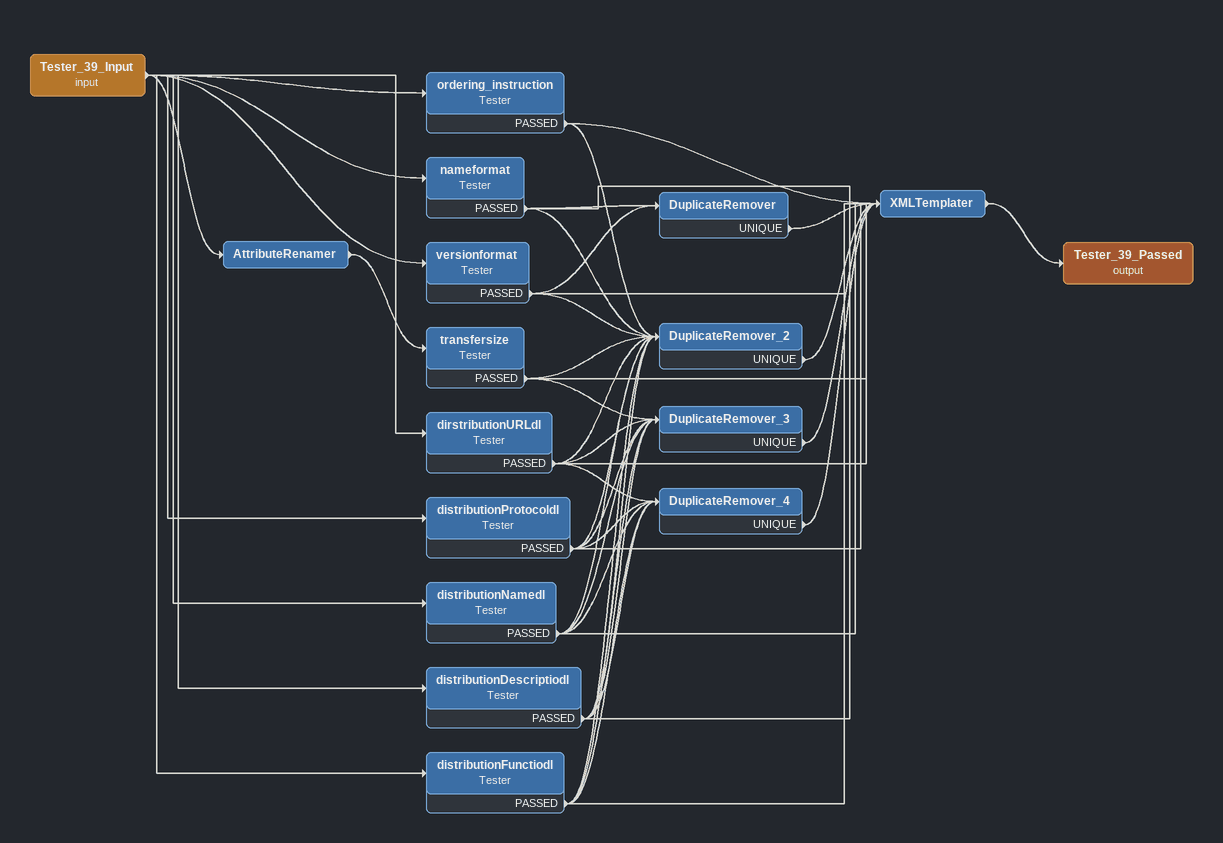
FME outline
Tester_39_Input (input)
    -> ordering_instruction
    -> nameformat
    -> versionformat
    -> dirstributionURLdl
    -> distributionProtocoldl
    -> distributionNamedl
    -> distributionDescriptiodl
    -> distributionFunctiodl
    -> AttributeRenamer
ordering_instruction: Tester
    PASSED -> XMLTemplater
    PASSED -> DuplicateRemover_2
nameformat: Tester
    PASSED -> XMLTemplater
    PASSED -> DuplicateRemover
    PASSED -> DuplicateRemover_2
versionformat: Tester
    PASSED -> XMLTemplater
    PASSED -> DuplicateRemover
    PASSED -> DuplicateRemover_2
DuplicateRemover
    UNIQUE -> XMLTemplater
AttributeRenamer
    -> transfersize
transfersize: Tester
    PASSED -> DuplicateRemover_2
    PASSED -> DuplicateRemover_3
    PASSED -> XMLTemplater
dirstributionURLdl: Tester
    PASSED -> XMLTemplater
    PASSED -> DuplicateRemover_2
    PASSED -> DuplicateRemover_4
    PASSED -> DuplicateRemover_3
distributionProtocoldl: Tester
    PASSED -> XMLTemplater
    PASSED -> DuplicateRemover_2
    PASSED -> DuplicateRemover_4
    PASSED -> DuplicateRemover_3
distributionNamedl: Tester
    PASSED -> XMLTemplater
    PASSED -> DuplicateRemover_2
    PASSED -> DuplicateRemover_4
    PASSED -> DuplicateRemover_3
distributionDescriptiodl: Tester
    PASSED -> XMLTemplater
    PASSED -> DuplicateRemover_2
    PASSED -> DuplicateRemover_4
    PASSED -> DuplicateRemover_3
distributionFunctiodl: Tester
    PASSED -> XMLTemplater
    PASSED -> DuplicateRemover_2
    PASSED -> DuplicateRemover_4
    PASSED -> DuplicateRemover_3
DuplicateRemover_2
    UNIQUE -> XMLTemplater
DuplicateRemover_3
    UNIQUE -> XMLTemplater
DuplicateRemover_4
    UNIQUE -> XMLTemplater
XMLTemplater
    -> Tester_39_Passed (output)
Tester_39_Passed (output)
